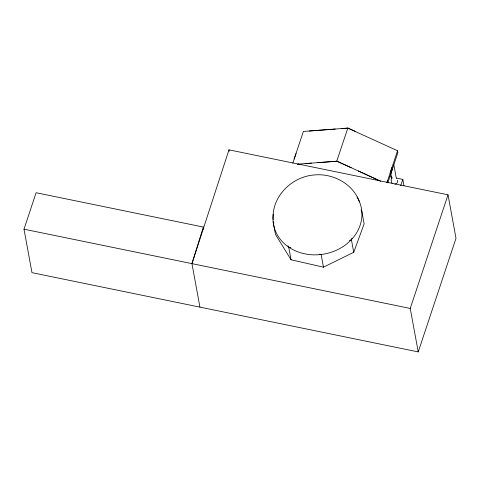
<?xml version="1.0" encoding="UTF-8"?>
<svg xmlns="http://www.w3.org/2000/svg" width="480" height="480" viewBox="0 0 480 480"><rect width="100%" height="100%" fill="white"/><g stroke="black" fill="none" stroke-linecap="round" stroke-linejoin="round"><path stroke-width="0.72" d="M273.144 219.588C271.482 197.046 291.156 177.288 312.96 175.092C332.052 172.626 352.764 183.324 359.478 201.834M391.878 178.128L391.776 178.89L390.846 173.82M24 229.194L191.952 263.634L203.316 227.046L36.096 192.726L24 229.194L31.98 272.67L418.224 351.912L456 238.29L448.02 194.814L228.972 149.844L191.952 263.634L199.932 307.11M294.18 159.054L296.016 153.528M322.53 130.008L347.844 128.1L397.548 150.756L386.976 182.532L387.666 180.462M390.198 172.866L392.028 167.334M390.528 174.684L392.364 169.158M418.224 351.912L410.244 308.436L448.02 194.814M292.794 163.188L303.378 131.454L322.134 130.038M387.792 182.904L397.884 152.592L397.548 150.756M400.71 185.688L402.804 179.4L396.432 178.092M298.158 164.13L336.732 161.226L347.844 128.1M273.93 223.02L273.15 221.754L275.478 234.438L291.048 259.782L323.454 267.174L353.73 252.294L351.402 239.616L351.912 238.224M353.73 252.294L364.128 223.854L361.8 211.17A44.694 38.19 -10.4 0 0 357.03 197.022M391.83 177.738L391.11 179.712L391.506 181.89A3.09 2.64 -10.4 0 0 392.604 183.636M349.386 240.606L351.402 239.616M309.276 131.01L315.702 130.524M316.146 130.488L328.566 129.558M328.914 129.528L335.298 129.048M341.682 128.562L348.072 128.088L355.134 131.304M297.3 164.196L298.722 164.088M305.106 163.608L311.49 163.122M317.88 162.648L337.038 161.22L365.166 174.12M389.352 176.64L392.178 177.222M191.952 263.634L410.244 308.436M287.94 245.832L288.72 247.098L290.88 247.596M319.692 254.166L321.132 254.496L323.454 267.174M336.732 161.226L343.818 164.334M344.106 164.46L351.174 167.706M358.242 170.946L372.288 177.39M372.378 177.432L379.452 180.678M365.31 174.192L380.736 181.266M361.02 209.904L361.8 211.17A44.676 38.172 -10.4 0 1 316.764 254.844A44.676 38.172 -10.4 0 1 273.276 214.242M402.804 179.4L404.004 185.922M393.792 164.58L396.318 178.35M288.72 247.098L291.048 259.782M228.972 149.844L229.242 151.314M203.316 227.046L203.724 229.254M397.326 180.174A3.09 2.64 -10.4 0 1 394.848 184.146"/></g></svg>
